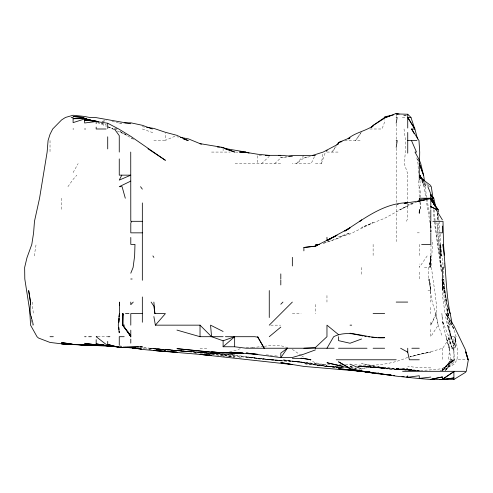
<?xml version="1.0" encoding="UTF-8"?>
<svg xmlns="http://www.w3.org/2000/svg" width="493" height="493" viewBox="0 0 493 493"><rect width="100%" height="100%" fill="white"/><g stroke="black" fill="none" stroke-linecap="round" stroke-linejoin="round"><path stroke-width="0.37" stroke-dasharray="2.46 1.85" d="M430.709 221.308L430.808 232.074L430.82 221.308L431.344 232.074M420.172 197.459L420.19 188.998M442.825 279.001L442.739 290.543L442.837 279.001L443.102 290.543L442.098 279.734M431.011 244.386L430.753 267.465L430.814 262.06M444.273 262.849L444.187 267.465L444.051 262.849M442.276 279.771L442.357 294.413L444.932 312.901M440.144 370.409L442.357 370.064L453.899 364.432L457.085 359.779L457.455 348.237L454.762 336.701L455.698 348.237L455.803 336.701L453.899 348.237L456.099 336.701L453.899 328.751L451.594 325.158L450.879 322.995M449.776 348.237L448.433 359.779L454.928 359.779M315.421 163.608L321.399 163.608L323.057 152.793M34.264 255.922L36.1 244.386M445.592 370.261L453.899 362.33L454.318 359.779L453.899 350.412L452.364 348.237L448.045 336.701L452.321 348.237L453.899 350.412M430.814 261.61L431.819 255.922L432.386 244.386L431.991 240.06M321.399 163.608L325.429 152.072M406.46 221.308L407.736 218.313L407.736 203.769M430.814 322.36L430.814 325.158L435.978 313.622L436.755 313.622C436.551 294.21 431.165 275.316 430.734 255.922L430.543 267.465L430.814 255.922L429.175 267.465L430.814 259.521L428.805 267.465L428.799 279.001L430.697 290.543L429.304 279.001L430.814 293.846L432.269 302.08L435.738 313.622L438.148 325.158L442.357 336.701M314.442 156.663L311.163 163.608L292.343 163.608M430.814 325.158L436.755 313.622M73.1 172.556L78.134 163.608M445.29 370.674L452.247 359.779L445.278 370.674M361.585 131.625L355.576 140.53L361.585 132.118M427.172 255.922L419.278 267.465L419.278 263.952M335.622 146.692L331.925 152.072L336.152 146.852M67.923 186.687L73.1 179.36L76.853 175.151M443.275 370.101L451.052 359.779L448.944 348.237L446.097 336.701L449.16 348.237L443.065 325.158L441.876 313.622L442.357 320.062M443.299 370.101L451.311 359.779L442.357 370.348L453.19 359.779L442.357 369.436L453.899 359.779L445.783 370.163M445.425 370.163L453.899 359.779L442.357 368.591C419.401 372.055 396.039 369.695 373.121 367.045L384.663 368.333L361.585 366.009L357.733 366.114L361.585 366.028L373.121 367.119L357.733 366.207M303.885 155.535L296.41 163.608L303.885 158L308.932 156.503M274.712 163.608L280.807 157.84L286.575 156.694M261.573 163.608L269.264 156.349M338.5 238.144L322.656 243.573L338.5 238.144L350.042 232.844L338.5 236.973L350.042 234.033L373.121 222.633L361.585 227.452L384.663 218.27L407.736 205.704L399.657 209.765L416.56 202.062M174.916 136.247L165.414 140.376L165.414 132.956M407.736 357.345C390.536 364.875 371.66 366.502 353.117 364.561M413.51 202.863L407.736 204.872L414.231 202.678M240.294 348.711L234.65 350.609L228.881 351.829M101.946 121.377L106.272 120.224M344.761 140.893L346.154 140.53L361.585 140.53M409.905 356.79L430.814 351.712L442.769 348.237L450.171 336.701L447.12 317.227M102.667 121.426L106.272 120.6M310.374 156.558L303.885 158L303.885 156.768M396.92 204.854L398.362 204.54M396.92 204.866L398.362 204.583M286.575 157.082L280.807 157.84L280.807 155.338M252.422 347.596L263.496 346.339M264.217 346.259L269.264 345.722L280.807 345.704L287.82 347.651M362.306 368.339L373.121 367.254L362.306 368.246M384.663 368.715L396.199 369.448L407.736 368.32L396.199 369.436L384.663 368.715L373.121 366.724L384.663 368.53L361.585 366.145L384.663 368.185L373.121 367.002L357.733 366.274M350.042 366.872L352.926 366.663M357.973 366.293L361.585 366.028M271.249 359.779L280.807 360.537L269.264 359.65L292.343 361.073L303.885 362.478L282.754 359.779L315.421 364.58L303.885 362.583C316.999 364.617 330.211 368.074 343.553 367.291L338.5 367.636L303.885 363.723L343.553 367.55M112.047 121.34L119.257 123.127L121.561 123.065M330.039 364.808L315.421 363.785L326.964 365.313L315.421 362.682L310.479 360.648M350.042 366.33L351.583 366.317M215.416 353.154L210.129 353.087M339.27 364.549L341.581 364.518M345.427 364.469L350.042 364.407M343.116 367.667L338.5 367.698L326.964 366.108L338.5 367.612M402.325 117.451L406.442 117.451M369.824 128.993L382.007 128.993L384.663 121.882L384.663 119.663M153.871 140.53L165.167 140.53M211.571 152.072L230.28 152.072M326.964 152.072L338.5 152.072M235.124 163.608L280.807 163.608M429.039 186.687L430.223 186.687M417.269 232.844L419.278 232.844M424.405 267.465L428.503 267.465M427.973 290.543L430.814 290.543M292.343 313.622L301.1 313.622M270.774 325.158L280.585 325.158M97.657 336.701L107.264 336.701M200.029 348.237L207.325 348.237M456.58 359.779L457.085 359.779M458.194 359.779L465.435 359.779M353.888 368.382L356.969 368.394M261.573 155.338L257.728 155.307L257.728 163.608M351.583 366.151L350.042 366.139L352.205 366.262M430.814 367.877L419.278 367.729L407.736 366.385M200.029 352.464L150.71 348.237L211.571 353.395L234.65 354.522C215.386 353.931 196.14 352.526 176.95 350.757L188.492 351.749L143.069 347.553M235.42 152.09L238.495 152.171M414.662 370.366L396.199 369.263L414.231 370.379M415.433 370.36L373.121 367.211L357.973 366.595M211.571 353.444C246.124 357.696 280.807 360.161 315.421 363.6L292.343 361.073L269.264 359.878L257.728 358.812L234.65 355.496L211.571 353.124M119.257 123.127L123.583 123.361M165.414 350.276L163.972 350.203L170.461 350.665M140.172 347.664L207.966 352.834M154.592 349.685L161.088 350.048L156.041 349.771L158.204 349.999M350.763 367.71L356.531 368.031M119.257 346.061L123.583 346.314M280.807 360.451L269.264 359.785L246.186 356.827L280.807 360.919L303.885 362.287L292.343 361.073M246.186 347.164L252.681 347.583M149.792 348.237L188.492 351.534M173.345 350.831L176.95 351.145M396.199 369.436L409.905 370.391M217.339 353.703L200.029 352.544L223.107 354.227M218.06 353.752C235.913 354.467 253.402 358.386 271.187 359.779M119.257 345.987L124.304 346.351M159.646 350.042L156.041 349.784L158.925 350.048M163.972 350.35L165.414 350.455M415.673 370.366L384.663 367.593L415.673 370.354L396.199 368.986L419.278 370.477L396.199 368.721M209.408 353.031L165.414 349.525M207.245 354.079L211.571 354.485L207.245 353.937M148.824 349.229L151.708 349.438L148.824 349.198M200.029 353.321L206.524 353.875M143.056 348.68L144.498 348.804M212.292 354.51L234.65 356.741L212.292 354.381M207.245 354.017L211.571 354.442M234.65 357.271L233.207 357.117L236.092 357.425M238.976 357.739L241.86 358.035M266.38 354.837L269.264 355.157M269.991 355.243L274.318 355.755M275.039 355.835L277.923 356.174M377.447 372.64L378.889 372.819M453.899 348.952L449.696 348.237L450.171 336.701L453.899 336.701L453.899 362.33M403.41 115.288L407.015 115.972M404.131 115.276L407.015 115.941M142.335 126.639L144.48 127.145M350.763 367.605L357.973 369.436M358.694 369.614L361.585 370.348M142.335 128.993L153.871 133.024M101.225 123.305L106.272 125.074M176.95 136.69L178.386 137.202M101.607 123.207L106.359 125.049M107.714 126.83L113.211 128.993L108.405 126.911M97.534 122.652L106.359 126.27M113.963 129.56L108.331 126.911M117.272 130.978L126.726 135.242M126.042 134.681L119.257 131.218L130.793 137.72M131.378 138.071L133.72 139.476L131.378 138.071M292.343 349.401L300.847 355.219M301.457 355.638L303.885 357.302M424.929 182.539L428.528 186.169M427.086 184.388L428.553 186.114M422.433 180.296L426.371 186.687L422.433 180.278M421.78 180.58L424.59 186.687L422.119 180.58M428.269 279.001L430.814 284.572L430.814 302.08M452.469 325.873L453.899 329.429L450.935 322.995M451.126 336.701L453.899 346.369L447.743 325.158L451.126 336.701L453.899 343.744L450.83 336.701L447.342 325.158L445.327 315.064M448.809 316.333L447.767 313.622L448.482 315.785M417.67 159.282L418.477 161.445M421.953 180.919L423.98 186.687L425.742 197.508M30.905 316.506L33.851 325.158L30.615 314.343M407.736 173.826L404.285 163.608L405.369 152.072L405.529 140.53L404.032 128.993M417.922 159.282L418.372 160.724M448.722 315.785L447.644 310.017M452.321 348.237L448.815 336.701L442.357 321.19L443.823 325.158L442.357 319.828M449.524 320.832L450.701 325.158L449.622 320.832M448.365 315.785L447.293 307.854L448.192 315.785L444.711 302.08L441.987 279.722M451.144 336.701L447.151 317.227M426.883 198.95L430.173 216.982M442.048 279.747L442.357 281.238L442.141 279.747M416.825 157.84L417.99 163.608L418.446 174.38M425.995 198.95L430.814 227.47L430.722 221.992M446.64 301.359L444.581 290.543L446.596 301.359L443.349 279.001L444.415 290.543L443.269 267.465L440.625 244.386L441.173 255.922L440.033 232.844M435.978 313.622L438.148 325.158L430.814 336.701L430.814 328.702M446.042 301.359L442.443 279.001L446.048 301.359M30.529 314.343L32.501 325.158L30.917 315.785M448.932 320.111L449.789 325.158L448.994 320.111M448.316 315.785L447.077 307.854M437.396 213.37L438.474 220.587M424.646 182.361L426.642 197.508M441.26 271.07L434.265 221.308M441.149 267.465L436.262 232.844L435.183 221.308M419.87 201.834L420.837 209.765L420.375 201.834M441.358 266.744L437.618 232.844L436.921 222.75M440.2 255.922L436.823 221.308M437.168 213.37L437.95 220.587L437.229 213.37M32.168 302.08L33.351 313.622M434.068 209.765L435.116 220.587M441.235 271.791L440.046 244.386L439.035 232.844M439.09 221.308L439.916 231.402M433.372 209.765L434.21 220.587M438.659 215.54L439.035 220.587M419.352 197.058L419.044 188.992M418.705 180.537L418.933 185.916M438.647 222.842L439.004 232.074M419.993 180.537L420.172 185.916M442.357 348.237L442.357 359.779M442.357 368.591L442.357 371.198M430.814 221.308L430.814 232.074M430.814 307.404L430.814 313.622M419.278 244.386L419.278 255.922M419.278 272.105L419.278 279.001M407.736 175.151L407.736 203.073M396.199 114.425L396.199 116.699M396.199 123.953L396.199 139.759M396.199 140.53L396.199 142.841M396.199 148.227L396.199 204.207M396.199 204.952L396.199 241.582M373.121 244.386L373.121 255.448M361.585 267.465L361.585 274.909M326.964 295.523L326.964 302.08M315.421 304.458L315.421 313.622M223.107 148.214L223.107 152.072M61.557 198.229L61.557 209.765M50.021 140.53L50.021 152.072M443.152 267.465L443.084 269.77L443.152 267.465M419.278 354.362L409.905 356.901L419.278 354.381L430.814 351.996L419.278 354.362M419.278 370.397L407.736 369.756L419.278 370.397M160.367 350.042L156.041 349.784L160.367 350.03M165.414 350.344L163.972 350.258L165.414 350.344M339.948 367.002L326.964 366.17L339.948 366.971M196.424 353.093L193.539 352.871L196.424 353.105M165.414 350.591L163.972 350.474L165.414 350.591M224.555 356.168L223.107 356.014L224.555 356.168M230.323 356.803L227.439 356.482L230.323 356.809M326.964 366.385L315.421 364.857L326.964 366.385M384.663 367.778L373.121 366.016L361.585 363.6L384.663 367.778M441.032 255.922L440.046 244.386L441.032 255.922"/><path stroke-width="0.74" d="M30.566 304.391L30.566 302.08L28.668 290.543L30.418 302.08L29.913 313.622L30.566 325.158L37.012 336.701L38.479 338.019L50.021 342.444L61.557 343.818L115.652 346.536M419.561 161.303L419.716 152.072L418.976 140.53L411.593 128.993L414.878 128.993L417.596 139.088M123.737 326.348L130.793 335.85L122.498 325.158L122.899 313.622L122.979 315.064M118.856 322.175L119.059 318.453L118.856 322.188M435.294 206.561L430.814 198.229L419.278 199.677L419.395 198.229L433.766 198.229L435.738 206.881M396.199 147.401L397.235 140.53L396.199 140.53M396.199 123.213L397.148 117.451L396.199 117.451M130.793 273.202L133.098 267.465L134.632 255.922L134.983 244.386L130.793 244.386L130.793 237.429M131.662 221.308L130.793 223.021L130.793 232.844L142.335 232.844M121.789 175.151L119.257 180.105L130.793 175.151L119.257 175.151L119.257 158.906M326.964 348.237L333.669 336.701C350.03 328.498 367.501 339.239 384.663 337.705L378.507 337.508M336.861 144.899L338.5 142.508L350.042 137.763L348.378 138.952M153.871 316.555L155.375 325.158L165.414 313.622L154.901 313.622L153.871 306.104L151.123 302.08M371.235 127.477L373.121 125.45L384.663 117.451L389.957 116.243M133.27 302.08L130.793 304.699L130.793 302.08M348.101 138.582C355.25 132.654 365.313 131.089 373.121 125.888L372.024 126.923M280.807 304.23L282.957 302.08M269.264 325.158L292.343 302.08M303.885 348.237L315.421 347.491L326.964 336.701L326.964 325.158L338.5 334.605M234.65 336.701L223.107 340.792L223.107 346.752L234.65 336.701L234.65 346.776L246.186 348.237L334.155 348.237M269.264 336.701L280.807 327.093M453.899 379.474L453.899 371.623L442.357 379.536L430.814 379.302L442.357 376.948L442.357 379.536L453.899 379.474L465.435 372.388L466.267 371.315L468.35 359.779L465.675 351.885L468.023 359.779L465.435 349.765L453.899 325.731L445.863 313.622L447.681 316.826M442.357 379.216L453.899 371.623M373.121 125.45L385.791 117.451L396.199 113.445L399.084 114.111M344.934 230.884C364.339 218.695 383.683 203.017 407.736 202.728L404.852 203.301M344.934 230.934L350.042 227.877L326.964 240.387L335.788 235.937L333.071 237.404M344.934 231.026L348.126 229.202M419.395 198.229L419.278 199.677M337.144 235.235L315.421 246.124L303.885 247.468L303.885 250.863M130.793 181.085L119.257 186.687L122.091 186.687L125.302 198.229M417.922 201.458L430.814 198.562L437.821 209.765L436.169 207.325M317.332 245.428L315.421 246.21L303.885 247.468M361.585 338.987L350.042 343.245L338.5 340.632L338.5 336.701M315.421 349.894L303.885 354.134L292.343 357.474L280.807 357.585L246.186 353.043L257.728 354.35L234.65 352.815L243.111 353.124L229.263 352.741M417.836 201.354L424.325 200.09M417.836 201.458L419.278 200.971L404.131 203.295M94.736 121.142L96.178 121.266L84.636 118.973L73.1 122.628L73.1 117.451L71.177 117.451M312.537 155.437L323.161 152.072L338.5 143.956L338.5 142.508L341.982 141.608M442.357 376.948L430.814 379.437L419.278 378.556L396.199 376.147L350.042 369.275L361.585 371.402L369.516 372.264M384.663 116.779L393.315 115.017M288.738 156.263L292.343 155.548L315.421 155.437M319.125 244.479L315.421 244.947L319.051 244.546M147.949 148.769L165.414 160.317L130.793 136.358L118.702 128.993L107.714 123.219L96.178 121.537L84.636 122.997L84.636 118.289M430.814 377.065L419.278 378.421L419.278 375.74L407.736 377.262L407.736 375.814M278.644 155.529L280.807 155.338L292.343 156.324M122.332 347.331C109.834 346.425 97.294 344.262 84.636 344.675L107.714 345.685L96.178 344.36L112.047 346.191M123.102 347.318L119.257 347.466L107.714 344.397L119.257 347.516L142.335 346.758L140.024 346.795M124.643 122.979L130.793 122.806L142.335 125.29L152.349 128.993M138.49 346.825L124.643 347.084M83.101 118.64L73.1 118.69L84.636 118.548L95.457 121.481M265.419 155.363L280.807 155.338M407.736 117.451L410.965 117.451L414.786 128.993L407.736 117.451L414.878 128.993M73.1 128.993L73.574 128.993M84.636 128.993L85.468 128.993M106.137 128.993L96.178 128.993L96.178 127.108M116.823 128.993L114.438 128.993L119.257 135.63L119.257 152.072M183.402 138.995L188.492 140.53M407.736 140.53L416.93 140.53M245.884 152.072L239.493 152.072L246.186 152.479L245.884 152.072L224.555 148.455M438.394 211.928L438.234 209.765L436.139 209.765L442.357 219.847M142.335 221.308L130.793 221.308L130.737 152.072M432.879 221.308L442.357 221.308M438.936 232.844L442.357 232.844L442.357 226.047M421.626 244.386L430.814 244.386L430.814 232.844M130.793 279.001L132.136 279.001M396.199 302.08L407.736 302.08M125.493 313.622L128.993 313.622M142.335 313.622L130.793 313.622L130.793 325.158M373.121 313.622L384.663 313.622M122.498 325.158L124.637 325.158M155.375 325.158L200.029 325.158L211.571 336.701L223.107 340.792M350.042 325.158L351.7 325.158M50.021 336.701L53.318 336.701M84.636 336.701L86.065 336.701M88.715 336.701L91.365 336.701M97.22 336.701L96.178 336.701L107.714 345.661L115.652 346.671L107.714 345.642L90.022 344.86M107.714 336.701L109.877 336.701M124.181 336.701L119.257 336.701L119.257 345.082M176.95 330.082L200.029 336.701L223.107 336.701M225.412 336.701L254.739 336.701L257.728 337.163L264.217 348.237L257.728 336.701L257.728 337.163M338.5 348.237L366.995 348.237M373.121 348.237L384.663 348.237M411.865 348.237L419.278 348.237M336.208 359.779L396.199 359.779M419.278 359.779L409.369 359.779L407.736 352.199L407.736 348.237M402.596 371.315L453.899 371.315M454.115 371.315L465.435 371.315M223.107 346.752L234.65 346.776M243.111 353.216L223.107 352.55L226.959 352.668M112.33 345.92L107.714 345.876L96.178 343.849L96.178 339.695M292.343 358.312L303.885 358.436L310.954 359.779L301.001 358.171M100.794 345.291L73.1 344.613L61.557 343.75L84.636 344.946L103.869 345.248L96.178 344.872L84.636 343.282L96.178 344.915L107.714 345.698L96.178 344.804L104.109 345.223M110.025 345.846L112.33 345.883L107.714 345.846L96.178 343.849M211.571 352.101L176.95 348.662L211.571 352.267L234.65 352.994L223.107 352.97L211.571 351.842L220.944 352.643M86.947 344.804L73.1 344.447L61.557 342.53L72.379 344.176M396.199 113.445L396.199 113.914L407.736 114.247L410.965 117.451M61.557 343.818L82.331 344.798M376.966 337.459L371.74 337.175M124.643 347.312L130.793 347.522L142.335 349.426L153.871 350.541L211.571 355.373L200.029 354.424L292.343 364.561L280.807 362.62L303.885 366.416L366.644 371.771M73.1 344.539L84.636 344.958L70.937 344.373M74.64 344.348L107.714 345.685L96.178 345.112L100.794 345.297M96.178 345.1L107.714 345.692L84.636 344.434L107.714 345.753M106.272 345.34L107.714 345.414L107.714 341.415M109.163 345.827L112.047 345.981L110.605 345.858M246.913 353.216L250.518 353.438M213.734 352.236L223.107 352.828M112.047 346.006L107.714 345.642M109.884 345.815L112.047 345.975M107.714 345.809L112.047 346.117M434.425 378.957L432.983 378.852L434.425 378.963M440.194 379.382L442.357 379.536L453.899 377.94L442.357 379.555L439.473 379.339M114.21 346.357L115.652 346.474M132.179 347.787L135.637 348.07M362.928 371.204L338.5 368.69L369.516 372.233M93.294 121.019L84.636 120.274L96.178 121.093L98.896 122.147M217.339 146.994L219.502 147.179M220.944 147.308L223.107 147.493L234.65 152.072L225.276 148.935M138.058 348.305L139.482 348.428L138.126 348.305M139.482 348.693L125.025 347.325M83.465 117.451L73.1 116.502L83.835 117.451L84.636 118.628L91.131 120.526L84.636 118.548L91.131 120.489L84.636 118.973M130.072 347.59L127.188 347.318L130.072 347.608M391.152 375.204L373.121 373.219L363.668 371.451L371.667 372.745L350.042 369.892L361.585 371.1L350.042 370.07L361.585 371.26L350.042 368.53L338.5 361.807L350.042 368.277L326.964 362.749L342.832 366.237M393.315 375.413L394.757 375.549L393.315 375.395M269.264 155.394L257.728 154.247L246.186 152.368L249.076 153.101M139.427 348.668L135.064 348.237L141.608 349.124M384.663 374.501L387.547 374.797M388.989 374.945L391.152 375.173M69.495 344.225L65.889 343.849L73.1 344.613M368.302 336.781L369.676 336.935M401.968 376.369L404.131 376.621M406.294 376.874L407.736 377.04M385.384 374.39L388.268 374.735M389.71 374.908L391.152 375.087M374.563 372.911L376.726 373.213M378.168 373.411L384.663 374.304M146.661 127.305L153.871 128.414L165.414 132.297L176.95 135.359L187.704 140.53M363.088 335.992L350.042 333.2M364.598 336.226L366.102 336.46M368.943 371.95L370.335 372.209M371.728 372.461L373.121 372.714M396.199 113.914L397.641 114.185M180.561 137.381L188.492 138.903L200.029 143.642L223.107 147.493L223.107 148.214M130.793 123.749L96.178 117.636L89.473 117.451L84.636 116.471L73.1 115.251L65.452 117.451L61.557 119.965L52.696 128.993L50.021 134.318L48.074 140.53L47.131 152.072L39.557 198.229L34.479 221.308L33.598 232.844L31.805 244.386L26.942 257.821L24.65 267.465L24.804 279.001L30.418 315.064M368.216 371.907L373.121 372.942L368.246 371.907M137.781 348.237L139.081 348.52M140.382 348.797L141.682 349.081M200.029 143.796L201.477 144.135M350.042 364.154L361.585 369.01M437.223 209.765L430.814 206.604L436.853 209.765M223.107 331.469L210.554 325.158L211.571 336.701M400.612 348.237L407.736 352.199M430.814 185.584L419.278 176.839L421.848 179.434M433.766 198.229L430.814 195.604L433.458 198.229L430.814 194.877L432.601 197.668M419.278 175.188L424.159 180.937M140.554 186.687L142.335 189.139M438.234 209.765L430.814 199.388L435.35 206.105M123.275 325.768L130.793 336.701L127.699 331.573M152.892 255.922L153.871 257.414M431.591 200.478L432.367 201.803M411.593 128.993L414.077 133.48M430.814 194.347L432.959 198.229M424.442 180.919L423.616 175.151L419.278 163.608L423.518 175.151L420.726 163.608L419.278 159.96L414.995 152.072L416.48 152.072L411.464 140.53M434.321 205.014L430.814 198.229L430.814 208.342M427.862 186.687L430.814 193.952L430.814 198.044M435.763 207.054L432.176 198.229L435.072 206.16M421.016 177.862L419.919 175.151L420.936 178.035M446.073 302.08L450.22 313.622L452.13 323.716M433.033 198.229L431.289 186.687M450.109 313.622C445.549 290.759 446.054 267.403 442.967 244.386L443.299 248.712M153.871 302.08L154.901 313.622M444.347 255.201L443.521 244.386L443.01 221.308M118.868 327.444L119.035 329.731M119.146 331.253L119.257 332.775L118.265 325.158L119.417 313.622L119.46 302.08L119.546 305.161M442.357 267.465L442.357 279.001M430.814 186.311L430.814 186.687M430.814 209.765L430.814 221.308M419.278 159.96L419.278 179.865M419.278 186.687L419.278 188.326M407.736 114.247L407.736 128.026M407.736 132.444L407.736 153.132M326.964 237.269L326.964 240.615M315.421 347.491L315.421 348.237M292.343 257.334L292.343 265.974M280.807 273.892L280.807 279.001M280.807 279.987L280.807 284.966M269.264 290.543L269.264 317.547M200.029 325.158L200.029 336.701M142.335 202.937L142.335 280.277M142.335 296.971L142.335 322.249M130.793 330.181L130.793 337.033M130.793 339.116L130.793 343.122M107.714 123.761L107.714 128.457M107.714 136.808L107.714 148.911M96.178 121.537L96.178 123.57M122.856 313.622L122.856 325.158L122.899 313.622M419.426 209.765L419.278 213.124L419.426 209.765M119.257 314.725L119.14 316.962L119.651 313.622L119.257 314.725M287.364 348.237L280.807 357.585L280.807 353.093L287.364 348.237M326.964 150.242L326.2 151.154L326.964 150.248M361.585 220.014L359.742 221.308L361.585 220.02M331.715 238.119L327.642 240.276L331.715 238.137M107.714 345.544L102.334 345.34L107.714 345.593M107.714 345.414L106.18 345.346L107.714 345.414M176.95 352.175L153.871 350.498L176.95 352.175M135.211 348.052L132.266 347.799L135.162 348.046M118.536 347.041L117.094 346.856L118.536 347.041"/></g></svg>
